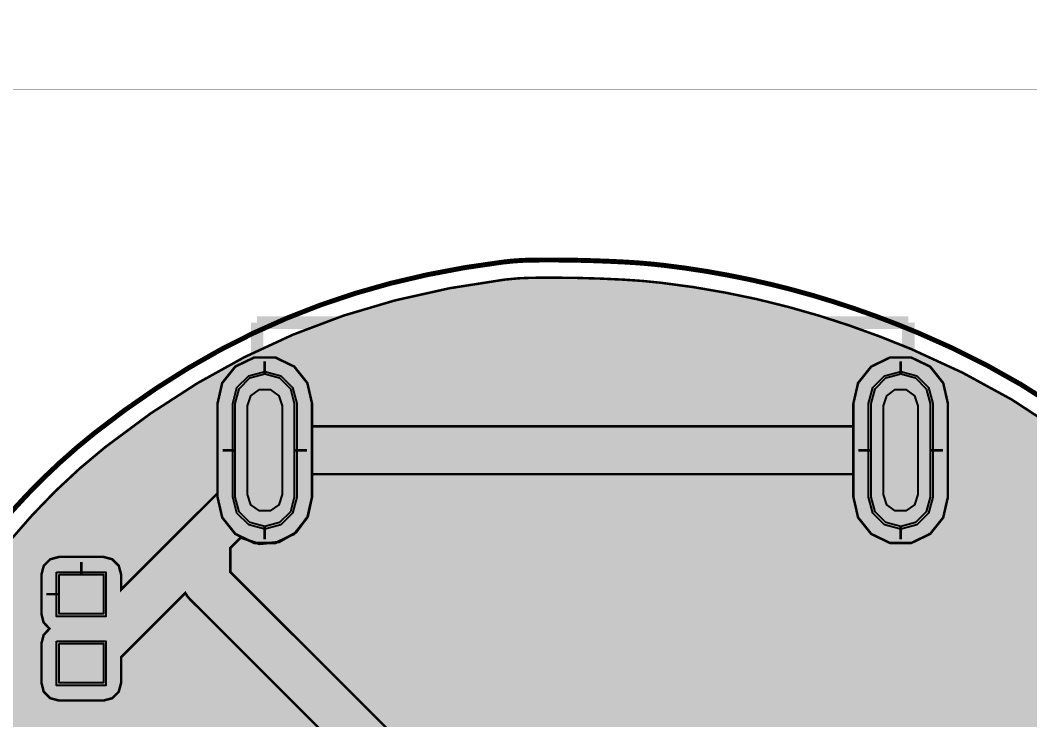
# Model space of a CAD drawing. Header units: millimetres. Extents: x 9 to 89.9, y 1.4 to 74.2.
# Drawn here: x 28.73 to 49.21, y 59.97 to 74.17 of the extents above; entities that cross this region are included whole.
import ezdxf

# ---------------------------------------------------------------- set-up
doc = ezdxf.new("R2010")
doc.units = ezdxf.units.MM
doc.header["$MEASUREMENT"] = 0
for name, color, linetype, true_color in [('Board-Outline-Layer', 7, 'Continuous', 0xff00ff), ('Bottom-Layer', 7, 'Continuous', 0x0000ff), ('Bottom-Paste-Mask-Layer', 7, 'Continuous', 0x800000), ('Bottom-Solder-Mask-Layer', 7, 'Continuous', 0xaa00ff), ('Hole-Layer', 7, 'Continuous', 0x222222), ('Multi-Layer', 7, 'Continuous', 0xc0c0c0), ('Top-Layer', 7, 'Continuous', 0xff0000), ('Top-Paste-Mask-Layer', 7, 'Continuous', 0x808080), ('Top-Silkscreen-Layer', 7, 'Continuous', 0xffcc00), ('Top-Solder-Mask-Layer', 7, 'Continuous', 0x800080)]:
    doc.layers.add(name, color=color, linetype=linetype, true_color=true_color)

msp = doc.modelspace()

# ---------------------------------------------------------------- hatches: boundary and pattern name
at = {"layer": 'Bottom-Layer'}
for points in [[(22.436, 37.928), (23.202, 38.616), (23.985, 39.285), (24.559, 39.771), (25.126, 40.265), (25.503, 40.613), (25.864, 40.977), (26.131, 41.279), (26.378, 41.597), (26.588, 41.914), (26.77, 42.247), (26.865, 42.446), (26.956, 42.647), (27.015, 42.802), (27.059, 42.961), (27.088, 43.125), (27.103, 43.29), (27.11, 43.52), (27.112, 43.75), (27.109, 43.958), (27.102, 44.167), (27.09, 44.326), (27.067, 44.483), (27.035, 44.628), (26.992, 44.77), (26.935, 44.919), (26.871, 45.065), (26.762, 45.282), (26.642, 45.493), (26.521, 45.675), (26.383, 45.845), (26.235, 45.996), (26.073, 46.132), (25.893, 46.258), (25.704, 46.37), (25.466, 46.488), (25.22, 46.587), (24.949, 46.675), (24.674, 46.747), (24.32, 46.823), (23.963, 46.884), (23.442, 46.961), (22.921, 47.031), (21.868, 47.19), (20.823, 47.398), (19.969, 47.623), (19.134, 47.912), (18.405, 48.234), (17.707, 48.617), (17.04, 49.061), (16.412, 49.561), (15.778, 50.194), (15.236, 50.908), (14.733, 51.771), (14.323, 52.683), (14.049, 53.525), (13.869, 54.393), (13.881, 54.888), (14.061, 55.348), (14.159, 55.477), (14.28, 55.584), (14.397, 55.648), (14.526, 55.681), (14.766, 55.696), (15.006, 55.675), (15.46, 55.591), (15.91, 55.49), (16.102, 55.445), (16.295, 55.403), (16.512, 55.358), (16.731, 55.315), (16.943, 55.277), (17.155, 55.24), (17.328, 55.213), (17.502, 55.19), (18.418, 55.141), (19.332, 55.215), (20.297, 55.411), (21.235, 55.707), (22.144, 56.102), (23.006, 56.589), (23.76, 57.138), (24.436, 57.78), (24.66, 58.031), (24.874, 58.289), (25.091, 58.57), (25.299, 58.858), (25.553, 59.228), (25.799, 59.604), (26.148, 60.153), (26.493, 60.706), (27.016, 61.527), (27.559, 62.336), (28.018, 62.973), (28.505, 63.588), (28.959, 64.109), (29.438, 64.606), (29.936, 65.07), (30.458, 65.507), (31.371, 66.185), (32.326, 66.803), (33.277, 67.33), (34.264, 67.787), (35.282, 68.171), (36.325, 68.48), (37.435, 68.728), (38.559, 68.904), (38.836, 68.93), (39.113, 68.941), (39.57, 68.943), (40.026, 68.938), (40.503, 68.924), (40.98, 68.902), (41.359, 68.876), (41.737, 68.838), (42.384, 68.751), (43.028, 68.64), (43.662, 68.509), (44.291, 68.354), (44.92, 68.175), (45.542, 67.974), (46.175, 67.745), (46.8, 67.495), (47.84, 67.016), (48.845, 66.467), (49.71, 65.9), (50.519, 65.256), (51.216, 64.585), (51.844, 63.849), (52.385, 63.069), (52.843, 62.237), (53.385, 60.898), (53.743, 59.5), (53.96, 57.904), (54.016, 56.294), (53.911, 54.678), (53.648, 53.081), (53.244, 51.666), (52.663, 50.315), (52.377, 49.793), (52.058, 49.289), (51.682, 48.763), (51.279, 48.256), (50.792, 47.697), (50.28, 47.16), (49.645, 46.537), (48.995, 45.932), (48.234, 45.228), (47.487, 44.51), (47.032, 44.03), (46.615, 43.516), (46.346, 43.107), (46.132, 42.666), (46.001, 42.231), (45.957, 41.778), (46.038, 41.196), (46.274, 40.657), (46.648, 40.171), (47.114, 39.772), (47.758, 39.395), (48.449, 39.116), (49.343, 38.863), (50.252, 38.67), (50.782, 38.594), (51.316, 38.554), (52.156, 38.526), (52.996, 38.513), (53.858, 38.514), (54.719, 38.531), (55.359, 38.563), (55.997, 38.624), (57.925, 38.895), (59.84, 39.25), (61.623, 39.671), (63.382, 40.186), (64.968, 40.747), (66.519, 41.398), (67.867, 42.076), (69.154, 42.863), (69.926, 43.409), (70.667, 43.998), (71.371, 44.623), (72.04, 45.287), (72.734, 46.052), (73.389, 46.851), (74.127, 47.827), (74.837, 48.823), (75.142, 49.256), (75.457, 49.682), (75.718, 50.013), (75.991, 50.333), (76.212, 50.571), (76.445, 50.797), (76.592, 50.916), (76.753, 51.013), (76.985, 51.099), (77.23, 51.13), (77.466, 51.103), (77.69, 51.019), (77.978, 50.836), (78.229, 50.605), (78.564, 50.21), (78.869, 49.792), (79.351, 49.02), (79.775, 48.215), (80.248, 47.183), (80.681, 46.134), (81.126, 44.926), (81.529, 43.703), (81.922, 42.37), (82.276, 41.027), (82.779, 38.676), (83.128, 36.298), (83.32, 33.902), (83.345, 31.586), (83.202, 29.274), (82.891, 26.979), (82.43, 24.812), (81.806, 22.687), (81.022, 20.616), (80.113, 18.704), (79.042, 16.879), (77.817, 15.153), (77.503, 14.765), (77.175, 14.39), (76.728, 13.907), (76.272, 13.433), (75.804, 12.962), (75.326, 12.5), (74.94, 12.145), (74.541, 11.804), (73.132, 10.724), (71.648, 9.75), (70.097, 8.888), (68.279, 8.021), (66.42, 7.248), (64.523, 6.572), (62.372, 5.92), (60.194, 5.368), (57.993, 4.917), (54.333, 4.352), (50.648, 3.979), (49.863, 3.932), (49.077, 3.908), (47.835, 3.893), (46.593, 3.888), (45.353, 3.893), (44.113, 3.909), (43.348, 3.933), (42.583, 3.981), (39.261, 4.341), (35.967, 4.899), (33.998, 5.349), (32.057, 5.903), (30.147, 6.56), (28.46, 7.249), (26.816, 8.037), (25.222, 8.921), (23.836, 9.819), (22.525, 10.823), (21.296, 11.927), (20.25, 13.032), (19.298, 14.221), (18.464, 15.467), (17.741, 16.781), (17.134, 18.153), (16.648, 19.572), (16.278, 21.05), (16.033, 22.554), (15.99, 22.985), (15.968, 23.418), (15.956, 24.008), (15.957, 24.598), (15.968, 25.185), (15.992, 25.772), (16.023, 26.192), (16.074, 26.611), (16.245, 27.568), (16.473, 28.514), (16.762, 29.459), (17.105, 30.385), (17.512, 31.317), (17.971, 32.224), (18.499, 33.141), (19.073, 34.032), (19.572, 34.736), (20.096, 35.422), (20.625, 36.063), (21.18, 36.681), (21.797, 37.316)], [(34.647, 64.489), (34.647, 66.389), (34.552, 66.805), (34.286, 67.138), (33.902, 67.323), (33.475, 67.323), (33.091, 67.138), (32.825, 66.805), (32.73, 66.389), (32.73, 64.489), (32.825, 64.073), (33.091, 63.74), (33.475, 63.555), (33.902, 63.555), (34.286, 63.74), (34.552, 64.073)], [(47.547, 64.489), (47.547, 66.389), (47.452, 66.805), (47.186, 67.138), (46.802, 67.323), (46.375, 67.323), (45.991, 67.138), (45.725, 66.805), (45.63, 66.389), (45.63, 64.489), (45.725, 64.073), (45.991, 63.74), (46.375, 63.555), (46.802, 63.555), (47.186, 63.74), (47.452, 64.073)], [(33.088, 66.389), (33.169, 66.689), (33.388, 66.909), (33.688, 66.989), (33.988, 66.909), (34.208, 66.689), (34.288, 66.389), (34.288, 64.489), (34.208, 64.189), (33.988, 63.97), (33.688, 63.889), (33.388, 63.97), (33.169, 64.189), (33.088, 64.489)], [(45.989, 66.389), (46.069, 66.689), (46.289, 66.909), (46.589, 66.989), (46.889, 66.909), (47.108, 66.689), (47.189, 66.389), (47.189, 64.489), (47.108, 64.189), (46.889, 63.97), (46.589, 63.889), (46.289, 63.97), (46.069, 64.189), (45.989, 64.489)]]:
    msp.add_hatch(color=256, dxfattribs=at).paths.add_polyline_path(points)
at = {"layer": 'Bottom-Paste-Mask-Layer'}
for points in [[(33.088, 66.389), (33.169, 66.689), (33.388, 66.909), (33.688, 66.989), (33.988, 66.909), (34.208, 66.689), (34.288, 66.389), (34.288, 64.489), (34.208, 64.189), (33.988, 63.97), (33.688, 63.889), (33.388, 63.97), (33.169, 64.189), (33.088, 64.489)], [(45.989, 66.389), (46.069, 66.689), (46.289, 66.909), (46.589, 66.989), (46.889, 66.909), (47.108, 66.689), (47.189, 66.389), (47.189, 64.489), (47.108, 64.189), (46.889, 63.97), (46.589, 63.889), (46.289, 63.97), (46.069, 64.189), (45.989, 64.489)]]:
    msp.add_hatch(color=256, dxfattribs=at).paths.add_polyline_path(points)
at = {"layer": 'Bottom-Solder-Mask-Layer'}
for points in [[(33.038, 66.389), (33.125, 66.715), (33.363, 66.953), (33.688, 67.04), (34.014, 66.953), (34.252, 66.715), (34.339, 66.389), (34.339, 64.489), (34.252, 64.164), (34.014, 63.926), (33.688, 63.838), (33.363, 63.926), (33.125, 64.164), (33.038, 64.489)], [(45.938, 66.389), (46.025, 66.715), (46.263, 66.953), (46.589, 67.04), (46.914, 66.953), (47.152, 66.715), (47.239, 66.389), (47.239, 64.489), (47.152, 64.164), (46.914, 63.926), (46.589, 63.838), (46.263, 63.926), (46.025, 64.164), (45.938, 64.489)]]:
    msp.add_hatch(color=256, dxfattribs=at).paths.add_polyline_path(points)
at = {"layer": 'Hole-Layer'}
for points in [[(33.338, 66.339), (33.405, 66.545), (33.58, 66.672), (33.797, 66.672), (33.972, 66.545), (34.038, 66.339), (34.038, 64.539), (33.972, 64.333), (33.797, 64.206), (33.58, 64.206), (33.405, 64.333), (33.338, 64.539)], [(46.239, 66.339), (46.305, 66.545), (46.48, 66.672), (46.697, 66.672), (46.872, 66.545), (46.939, 66.339), (46.939, 64.539), (46.872, 64.333), (46.697, 64.206), (46.48, 64.206), (46.305, 64.333), (46.239, 64.539)]]:
    msp.add_hatch(color=256, dxfattribs=at).paths.add_polyline_path(points)
at = {"layer": 'Multi-Layer'}
for points in [[(33.088, 66.389), (33.169, 66.689), (33.388, 66.909), (33.688, 66.989), (33.988, 66.909), (34.208, 66.689), (34.288, 66.389), (34.288, 64.489), (34.208, 64.189), (33.988, 63.97), (33.688, 63.889), (33.388, 63.97), (33.169, 64.189), (33.088, 64.489)], [(33.088, 66.389), (33.169, 66.689), (33.388, 66.909), (33.688, 66.989), (33.988, 66.909), (34.208, 66.689), (34.288, 66.389), (34.288, 64.489), (34.208, 64.189), (33.988, 63.97), (33.688, 63.889), (33.388, 63.97), (33.169, 64.189), (33.088, 64.489)], [(33.088, 66.389), (33.169, 66.689), (33.388, 66.909), (33.688, 66.989), (33.988, 66.909), (34.208, 66.689), (34.288, 66.389), (34.288, 64.489), (34.208, 64.189), (33.988, 63.97), (33.688, 63.889), (33.388, 63.97), (33.169, 64.189), (33.088, 64.489)], [(45.989, 66.389), (46.069, 66.689), (46.289, 66.909), (46.589, 66.989), (46.889, 66.909), (47.108, 66.689), (47.189, 66.389), (47.189, 64.489), (47.108, 64.189), (46.889, 63.97), (46.589, 63.889), (46.289, 63.97), (46.069, 64.189), (45.989, 64.489)], [(45.989, 66.389), (46.069, 66.689), (46.289, 66.909), (46.589, 66.989), (46.889, 66.909), (47.108, 66.689), (47.189, 66.389), (47.189, 64.489), (47.108, 64.189), (46.889, 63.97), (46.589, 63.889), (46.289, 63.97), (46.069, 64.189), (45.989, 64.489)], [(45.989, 66.389), (46.069, 66.689), (46.289, 66.909), (46.589, 66.989), (46.889, 66.909), (47.108, 66.689), (47.189, 66.389), (47.189, 64.489), (47.108, 64.189), (46.889, 63.97), (46.589, 63.889), (46.289, 63.97), (46.069, 64.189), (45.989, 64.489)]]:
    msp.add_hatch(color=256, dxfattribs=at).paths.add_polyline_path(points)
at = {"layer": 'Top-Layer'}
for points in [[(22.436, 37.928), (23.202, 38.616), (23.985, 39.285), (24.559, 39.771), (25.126, 40.265), (25.503, 40.613), (25.864, 40.977), (26.131, 41.279), (26.378, 41.597), (26.588, 41.914), (26.77, 42.247), (26.865, 42.446), (26.956, 42.647), (27.015, 42.802), (27.059, 42.961), (27.088, 43.125), (27.103, 43.29), (27.11, 43.52), (27.112, 43.75), (27.109, 43.958), (27.102, 44.167), (27.09, 44.326), (27.067, 44.483), (27.035, 44.628), (26.992, 44.77), (26.935, 44.919), (26.871, 45.065), (26.762, 45.282), (26.642, 45.493), (26.521, 45.675), (26.383, 45.845), (26.235, 45.996), (26.073, 46.132), (25.893, 46.258), (25.704, 46.37), (25.466, 46.488), (25.22, 46.587), (24.949, 46.675), (24.674, 46.747), (24.32, 46.823), (23.963, 46.884), (23.442, 46.961), (22.921, 47.031), (21.868, 47.19), (20.823, 47.398), (19.969, 47.623), (19.134, 47.912), (18.405, 48.234), (17.707, 48.617), (17.04, 49.061), (16.412, 49.561), (15.778, 50.194), (15.236, 50.908), (14.733, 51.771), (14.323, 52.683), (14.049, 53.525), (13.869, 54.393), (13.881, 54.888), (14.061, 55.348), (14.159, 55.477), (14.28, 55.584), (14.397, 55.648), (14.526, 55.681), (14.766, 55.696), (15.006, 55.675), (15.46, 55.591), (15.91, 55.49), (16.102, 55.445), (16.295, 55.403), (16.512, 55.358), (16.731, 55.315), (16.943, 55.277), (17.155, 55.24), (17.328, 55.213), (17.502, 55.19), (18.418, 55.141), (19.332, 55.215), (20.297, 55.411), (21.235, 55.707), (22.144, 56.102), (23.006, 56.589), (23.76, 57.138), (24.436, 57.78), (24.66, 58.031), (24.874, 58.289), (25.091, 58.57), (25.299, 58.858), (25.553, 59.228), (25.799, 59.604), (26.148, 60.153), (26.493, 60.706), (27.016, 61.527), (27.559, 62.336), (28.018, 62.973), (28.505, 63.588), (28.959, 64.109), (29.438, 64.606), (29.936, 65.07), (30.458, 65.507), (31.371, 66.185), (32.326, 66.803), (33.277, 67.33), (34.264, 67.787), (35.282, 68.171), (36.325, 68.48), (37.435, 68.728), (38.559, 68.904), (38.836, 68.93), (39.113, 68.941), (39.57, 68.943), (40.026, 68.938), (40.503, 68.924), (40.98, 68.902), (41.359, 68.876), (41.737, 68.838), (42.384, 68.751), (43.028, 68.64), (43.662, 68.509), (44.291, 68.354), (44.92, 68.175), (45.542, 67.974), (46.175, 67.745), (46.8, 67.495), (47.84, 67.016), (48.845, 66.467), (49.71, 65.9), (50.519, 65.256), (51.216, 64.585), (51.844, 63.849), (52.385, 63.069), (52.843, 62.237), (53.385, 60.898), (53.743, 59.5), (53.96, 57.904), (54.016, 56.294), (53.911, 54.678), (53.648, 53.081), (53.244, 51.666), (52.663, 50.315), (52.377, 49.793), (52.058, 49.289), (51.682, 48.763), (51.279, 48.256), (50.792, 47.697), (50.28, 47.16), (49.645, 46.537), (48.995, 45.932), (48.234, 45.228), (47.487, 44.51), (47.032, 44.03), (46.615, 43.516), (46.346, 43.107), (46.132, 42.666), (46.001, 42.231), (45.957, 41.778), (46.038, 41.196), (46.274, 40.657), (46.648, 40.171), (47.114, 39.772), (47.758, 39.395), (48.449, 39.116), (49.343, 38.863), (50.252, 38.67), (50.782, 38.594), (51.316, 38.554), (52.156, 38.526), (52.996, 38.513), (53.858, 38.514), (54.719, 38.531), (55.359, 38.563), (55.997, 38.624), (57.925, 38.895), (59.84, 39.25), (61.623, 39.671), (63.382, 40.186), (64.968, 40.747), (66.519, 41.398), (67.867, 42.076), (69.154, 42.863), (69.926, 43.409), (70.667, 43.998), (71.371, 44.623), (72.04, 45.287), (72.734, 46.052), (73.389, 46.851), (74.127, 47.827), (74.837, 48.823), (75.142, 49.256), (75.457, 49.682), (75.718, 50.013), (75.991, 50.333), (76.212, 50.571), (76.445, 50.797), (76.592, 50.916), (76.753, 51.013), (76.985, 51.099), (77.23, 51.13), (77.466, 51.103), (77.69, 51.019), (77.978, 50.836), (78.229, 50.605), (78.564, 50.21), (78.869, 49.792), (79.351, 49.02), (79.775, 48.215), (80.248, 47.183), (80.681, 46.134), (81.126, 44.926), (81.529, 43.703), (81.922, 42.37), (82.276, 41.027), (82.779, 38.676), (83.128, 36.298), (83.32, 33.902), (83.345, 31.586), (83.202, 29.274), (82.891, 26.979), (82.43, 24.812), (81.806, 22.687), (81.022, 20.616), (80.113, 18.704), (79.042, 16.879), (77.817, 15.153), (77.503, 14.765), (77.175, 14.39), (76.728, 13.907), (76.272, 13.433), (75.804, 12.962), (75.326, 12.5), (74.94, 12.145), (74.541, 11.804), (73.132, 10.724), (71.648, 9.75), (70.097, 8.888), (68.279, 8.021), (66.42, 7.248), (64.523, 6.572), (62.372, 5.92), (60.194, 5.368), (57.993, 4.917), (54.333, 4.352), (50.648, 3.979), (49.863, 3.932), (49.077, 3.908), (47.835, 3.893), (46.593, 3.888), (45.353, 3.893), (44.113, 3.909), (43.348, 3.933), (42.583, 3.981), (39.261, 4.341), (35.967, 4.899), (33.998, 5.349), (32.057, 5.903), (30.147, 6.56), (28.46, 7.249), (26.816, 8.037), (25.222, 8.921), (23.836, 9.819), (22.525, 10.823), (21.296, 11.927), (20.25, 13.032), (19.298, 14.221), (18.464, 15.467), (17.741, 16.781), (17.134, 18.153), (16.648, 19.572), (16.278, 21.05), (16.033, 22.554), (15.99, 22.985), (15.968, 23.418), (15.956, 24.008), (15.957, 24.598), (15.968, 25.185), (15.992, 25.772), (16.023, 26.192), (16.074, 26.611), (16.245, 27.568), (16.473, 28.514), (16.762, 29.459), (17.105, 30.385), (17.512, 31.317), (17.971, 32.224), (18.499, 33.141), (19.073, 34.032), (19.572, 34.736), (20.096, 35.422), (20.625, 36.063), (21.18, 36.681), (21.797, 37.316)], [(29.52, 33.986), (23.035, 33.986), (22.821, 34.238), (22.535, 34.402), (22.209, 34.459), (20.309, 34.459), (19.893, 34.364), (19.56, 34.099), (19.375, 33.714), (19.375, 33.288), (19.56, 32.904), (19.893, 32.638), (20.309, 32.543), (21.097, 32.543), (21.097, 21.559), (20.309, 21.559), (19.893, 21.464), (19.56, 21.198), (19.375, 20.814), (19.375, 20.388), (19.56, 20.004), (19.893, 19.738), (20.309, 19.643), (22.209, 19.643), (22.556, 19.708), (22.855, 19.893), (23.067, 20.175), (23.163, 20.514), (23.13, 20.865), (30.017, 20.865), (36.337, 14.545), (36.337, 10.612), (35.448, 9.722), (35.157, 10.004), (34.776, 10.14), (34.373, 10.107), (34.019, 9.91), (33.778, 9.585), (33.693, 9.19), (33.693, 7.29), (33.788, 6.874), (34.054, 6.541), (34.438, 6.356), (34.864, 6.356), (35.249, 6.541), (35.514, 6.874), (35.609, 7.29), (35.609, 8.512), (37.165, 10.068), (37.27, 10.225), (37.307, 10.411), (37.307, 14.261), (43.585, 14.261), (43.771, 14.298), (43.928, 14.403), (44.222, 14.697), (44.24, 14.677), (44.258, 14.657), (47.066, 11.849), (47.066, 10.016), (46.814, 9.802), (46.65, 9.515), (46.593, 9.19), (46.593, 7.29), (46.679, 6.895), (46.92, 6.57), (47.273, 6.373), (47.676, 6.34), (48.057, 6.476), (48.348, 6.757), (48.468, 6.637), (48.626, 6.532), (48.811, 6.495), (51.522, 6.495), (51.708, 6.532), (51.865, 6.637), (52.162, 6.934), (52.684, 6.934), (52.925, 7.027), (53.041, 7.257), (57.096, 7.257), (57.282, 7.294), (57.439, 7.399), (60.704, 10.664), (61.081, 10.551), (61.471, 10.6), (61.809, 10.801), (62.038, 11.121), (62.118, 11.506), (62.118, 12.106), (62.062, 12.432), (61.897, 12.718), (61.645, 12.932), (61.645, 14.369), (68.295, 14.369), (68.295, 12.836), (68.332, 12.65), (68.437, 12.493), (68.852, 12.078), (68.852, 11.506), (68.947, 11.09), (69.213, 10.757), (69.597, 10.572), (70.024, 10.572), (70.408, 10.757), (70.674, 11.09), (70.768, 11.506), (70.768, 12.106), (70.688, 12.491), (70.459, 12.811), (70.121, 13.012), (69.731, 13.061), (69.354, 12.949), (69.266, 13.037), (69.266, 14.653), (69.373, 14.76), (69.731, 14.652), (70.102, 14.696), (70.424, 14.886), (70.642, 15.19), (70.718, 15.556), (70.718, 16.456), (70.635, 16.837), (70.399, 17.148), (70.055, 17.331), (69.666, 17.353), (69.303, 17.21), (69.178, 17.39), (68.972, 17.464), (64.786, 21.65), (67.311, 24.175), (68.283, 24.175), (68.463, 24.223), (68.594, 24.354), (68.642, 24.533), (68.642, 24.648), (75.927, 24.648), (75.927, 24.533), (75.975, 24.354), (76.106, 24.223), (76.285, 24.175), (78.285, 24.175), (78.464, 24.223), (78.595, 24.354), (78.643, 24.533), (78.643, 25.733), (78.595, 25.912), (78.464, 26.043), (78.285, 26.091), (76.285, 26.091), (76.106, 26.043), (75.975, 25.912), (75.927, 25.733), (75.927, 25.618), (68.642, 25.618), (68.642, 25.733), (68.55, 25.972), (68.323, 26.089), (68.323, 28.783), (68.286, 28.968), (68.18, 29.126), (67.762, 29.545), (68.688, 30.472), (68.794, 30.629), (68.831, 30.815), (68.831, 35.641), (68.794, 35.826), (68.688, 35.984), (68.069, 36.604), (68.069, 38.855), (68.283, 38.855), (68.463, 38.903), (68.594, 39.034), (68.642, 39.213), (68.642, 39.328), (76.445, 39.328), (76.631, 39.365), (76.788, 39.47), (77.013, 39.695), (78.285, 39.695), (78.464, 39.743), (78.595, 39.874), (78.643, 40.053), (78.643, 41.253), (78.595, 41.432), (78.464, 41.563), (78.285, 41.611), (76.285, 41.611), (76.106, 41.563), (75.975, 41.432), (75.927, 41.253), (75.927, 40.298), (68.642, 40.298), (68.642, 40.413), (68.594, 40.592), (68.463, 40.723), (68.283, 40.771), (66.883, 40.771), (66.704, 40.723), (66.573, 40.592), (66.525, 40.413), (66.525, 39.213), (66.573, 39.034), (66.704, 38.903), (66.883, 38.855), (67.098, 38.855), (67.098, 37.142), (53.359, 37.142), (53.174, 37.105), (53.016, 37), (52.77, 36.754), (52.512, 37.012), (52.512, 37.534), (52.464, 37.713), (52.333, 37.844), (52.154, 37.892), (51.354, 37.892), (51.184, 37.849), (51.054, 37.73), (50.925, 37.849), (50.754, 37.892), (49.954, 37.892), (49.775, 37.844), (49.644, 37.713), (49.596, 37.534), (49.596, 36.839), (41.509, 44.926), (41.352, 45.031), (41.167, 45.067), (41.113, 45.067), (39.985, 46.196), (39.828, 46.301), (39.643, 46.337), (36.448, 46.337), (40.449, 50.339), (40.554, 50.495), (40.59, 50.68), (40.59, 53.1), (40.943, 53.08), (41.255, 53.243), (41.503, 53.243), (41.635, 53.095), (41.826, 53.04), (42.626, 53.04), (42.797, 53.083), (42.926, 53.203), (43.055, 53.083), (43.226, 53.04), (44.026, 53.04), (44.205, 53.088), (44.336, 53.219), (44.384, 53.398), (44.384, 54.298), (44.336, 54.477), (44.205, 54.608), (44.026, 54.656), (43.226, 54.656), (43.055, 54.613), (42.926, 54.494), (42.797, 54.613), (42.626, 54.656), (41.826, 54.656), (41.647, 54.608), (41.516, 54.477), (41.468, 54.298), (41.468, 54.213), (41.255, 54.213), (40.943, 54.377), (40.59, 54.356), (40.59, 54.851), (41.698, 54.851), (41.878, 54.899), (42.009, 55.03), (42.057, 55.209), (42.057, 58.089), (42.009, 58.268), (41.878, 58.399), (41.698, 58.447), (40.579, 58.447), (40.399, 58.399), (40.268, 58.268), (40.22, 58.089), (40.22, 56.414), (40.057, 56.251), (40.057, 58.089), (40.009, 58.268), (39.878, 58.399), (39.698, 58.447), (38.579, 58.447), (38.399, 58.399), (38.268, 58.268), (38.22, 58.089), (38.22, 55.754), (37.557, 56.417), (37.557, 58.089), (37.509, 58.268), (37.378, 58.399), (37.199, 58.447), (37.124, 58.447), (37.124, 58.634), (37.087, 58.819), (36.982, 58.977), (32.991, 62.967), (32.991, 63.455), (33.201, 63.664), (33.58, 63.537), (33.979, 63.576), (34.327, 63.774), (34.563, 64.098), (34.647, 64.489), (34.647, 64.954), (45.63, 64.954), (45.63, 64.489), (45.725, 64.073), (45.991, 63.74), (46.375, 63.555), (46.802, 63.555), (47.186, 63.74), (47.452, 64.073), (47.547, 64.489), (47.547, 66.389), (47.452, 66.805), (47.186, 67.138), (46.802, 67.323), (46.375, 67.323), (45.991, 67.138), (45.725, 66.805), (45.63, 66.389), (45.63, 65.924), (34.647, 65.924), (34.647, 66.389), (34.552, 66.805), (34.286, 67.138), (33.902, 67.323), (33.475, 67.323), (33.091, 67.138), (32.825, 66.805), (32.73, 66.389), (32.73, 64.566), (30.774, 62.61), (30.774, 62.916), (30.726, 63.095), (30.595, 63.226), (30.416, 63.274), (29.516, 63.274), (29.337, 63.226), (29.205, 63.095), (29.158, 62.916), (29.158, 62.116), (29.201, 61.945), (29.32, 61.816), (29.201, 61.686), (29.158, 61.516), (29.158, 60.716), (29.205, 60.536), (29.337, 60.405), (29.516, 60.357), (30.416, 60.357), (30.595, 60.405), (30.726, 60.536), (30.774, 60.716), (30.774, 61.238), (32.077, 62.54), (32.115, 62.479), (32.163, 62.423), (36.139, 58.447), (36.079, 58.447), (35.9, 58.399), (35.768, 58.268), (35.72, 58.089), (35.72, 55.209), (35.768, 55.03), (35.9, 54.899), (36.079, 54.851), (37.199, 54.851), (37.398, 54.911), (37.53, 55.072), (37.778, 54.824), (37.778, 51.64), (37.616, 51.334), (37.631, 50.988), (33.094, 46.451), (32.989, 46.294), (32.952, 46.108), (32.952, 45.036), (32.355, 44.44), (32.251, 44.283), (32.214, 44.098), (32.214, 43.753), (31.888, 43.753), (31.779, 43.955), (31.57, 44.05), (31.57, 44.082), (31.533, 44.267), (31.428, 44.425), (30.639, 45.214), (30.945, 45.214), (31.124, 45.262), (31.255, 45.393), (31.303, 45.572), (31.303, 46.472), (31.227, 46.693), (31.03, 46.82), (31.03, 47.378), (31.233, 47.503), (31.313, 47.728), (31.313, 48.628), (31.265, 48.807), (31.134, 48.938), (30.955, 48.986), (30.155, 48.986), (29.984, 48.943), (29.855, 48.824), (29.725, 48.943), (29.555, 48.986), (28.755, 48.986), (28.576, 48.938), (28.445, 48.807), (28.397, 48.628), (28.397, 47.728), (28.47, 47.511), (28.66, 47.383), (28.66, 46.82), (28.463, 46.693), (28.387, 46.472), (28.387, 45.572), (28.435, 45.393), (28.566, 45.262), (28.745, 45.214), (29.267, 45.214), (30.47, 44.011), (30.329, 43.879), (30.277, 43.693), (30.277, 42.893), (30.32, 42.723), (30.44, 42.593), (30.32, 42.464), (30.277, 42.293), (30.277, 41.493), (30.325, 41.314), (30.456, 41.183), (30.635, 41.135), (31.16, 41.135), (31.399, 40.896), (31.556, 40.792), (31.74, 40.755), (32.954, 40.755), (32.954, 39.327), (32.961, 39.242), (32.984, 39.16), (32.984, 38.572), (33.027, 38.401), (33.146, 38.272), (33.027, 38.143), (32.984, 37.972), (32.984, 37.45)], [(33.088, 66.389), (33.169, 66.689), (33.388, 66.909), (33.688, 66.989), (33.988, 66.909), (34.208, 66.689), (34.288, 66.389), (34.288, 64.489), (34.208, 64.189), (33.988, 63.97), (33.688, 63.889), (33.388, 63.97), (33.169, 64.189), (33.088, 64.489)], [(45.989, 66.389), (46.069, 66.689), (46.289, 66.909), (46.589, 66.989), (46.889, 66.909), (47.108, 66.689), (47.189, 66.389), (47.189, 64.489), (47.108, 64.189), (46.889, 63.97), (46.589, 63.889), (46.289, 63.97), (46.069, 64.189), (45.989, 64.489)], [(29.516, 62.916), (30.416, 62.916), (30.416, 62.116), (29.516, 62.116)], [(29.516, 61.516), (30.416, 61.516), (30.416, 60.716), (29.516, 60.716)]]:
    msp.add_hatch(color=256, dxfattribs=at).paths.add_polyline_path(points)
at = {"layer": 'Top-Paste-Mask-Layer'}
for points in [[(34.288, 64.489), (34.208, 64.189), (33.988, 63.97), (33.688, 63.889), (33.388, 63.97), (33.169, 64.189), (33.088, 64.489), (33.088, 66.389), (33.169, 66.689), (33.388, 66.909), (33.688, 66.989), (33.988, 66.909), (34.208, 66.689), (34.288, 66.389)], [(33.088, 66.389), (33.169, 66.689), (33.388, 66.909), (33.688, 66.989), (33.988, 66.909), (34.208, 66.689), (34.288, 66.389), (34.288, 64.489), (34.208, 64.189), (33.988, 63.97), (33.688, 63.889), (33.388, 63.97), (33.169, 64.189), (33.088, 64.489)], [(34.288, 64.489), (34.208, 64.189), (33.988, 63.97), (33.688, 63.889), (33.388, 63.97), (33.169, 64.189), (33.088, 64.489), (33.088, 66.389), (33.169, 66.689), (33.388, 66.909), (33.688, 66.989), (33.988, 66.909), (34.208, 66.689), (34.288, 66.389)], [(47.189, 64.489), (47.108, 64.189), (46.889, 63.97), (46.589, 63.889), (46.289, 63.97), (46.069, 64.189), (45.989, 64.489), (45.989, 66.389), (46.069, 66.689), (46.289, 66.909), (46.589, 66.989), (46.889, 66.909), (47.108, 66.689), (47.189, 66.389)], [(45.989, 66.389), (46.069, 66.689), (46.289, 66.909), (46.589, 66.989), (46.889, 66.909), (47.108, 66.689), (47.189, 66.389), (47.189, 64.489), (47.108, 64.189), (46.889, 63.97), (46.589, 63.889), (46.289, 63.97), (46.069, 64.189), (45.989, 64.489)], [(47.189, 64.489), (47.108, 64.189), (46.889, 63.97), (46.589, 63.889), (46.289, 63.97), (46.069, 64.189), (45.989, 64.489), (45.989, 66.389), (46.069, 66.689), (46.289, 66.909), (46.589, 66.989), (46.889, 66.909), (47.108, 66.689), (47.189, 66.389)], [(29.516, 62.916), (30.416, 62.916), (30.416, 62.116), (29.516, 62.116)], [(29.516, 61.516), (30.416, 61.516), (30.416, 60.716), (29.516, 60.716)]]:
    msp.add_hatch(color=256, dxfattribs=at).paths.add_polyline_path(points)
at = {"layer": 'Top-Solder-Mask-Layer'}
for points in [[(33.038, 66.389), (33.125, 66.715), (33.363, 66.953), (33.688, 67.04), (34.014, 66.953), (34.252, 66.715), (34.339, 66.389), (34.339, 64.489), (34.252, 64.164), (34.014, 63.926), (33.688, 63.838), (33.363, 63.926), (33.125, 64.164), (33.038, 64.489)], [(45.938, 66.389), (46.025, 66.715), (46.263, 66.953), (46.589, 67.04), (46.914, 66.953), (47.152, 66.715), (47.239, 66.389), (47.239, 64.489), (47.152, 64.164), (46.914, 63.926), (46.589, 63.838), (46.263, 63.926), (46.025, 64.164), (45.938, 64.489)], [(29.465, 62.966), (30.466, 62.966), (30.466, 62.065), (29.465, 62.065)], [(29.465, 61.566), (30.466, 61.566), (30.466, 60.665), (29.465, 60.665)]]:
    msp.add_hatch(color=256, dxfattribs=at).paths.add_polyline_path(points)

# ---------------------------------------------------------------- linework, layer by layer
at = {"layer": 'Board-Outline-Layer', "const_width": 0.1}
for points in [[(38.515, 69.259, 0.032), (36.235, 68.827, 0.036), (34.126, 68.117, 0.036), (32.141, 67.11, 0.032), (30.235, 65.788, 0.027), (29.187, 64.861, 0.026), (28.229, 63.817, 0.022)], [(50.754, 65.526, 0.046), (49.028, 66.775, 0.035), (46.938, 67.825, 0.017), (45.659, 68.312, 0.018), (44.382, 68.7, 0.018), (43.094, 68.992, 0.018), (41.779, 69.194, 0.016), (40.999, 69.26, 0.008), (40.033, 69.296, 0.008), (39.109, 69.3, 0.028), (38.515, 69.259)]]:
    msp.add_lwpolyline(points, format="xyb", dxfattribs=at)
at = {"layer": 'Bottom-Layer'}
for points, const_width in [([(12.7, 2.667), (12.7, 74.168), (89.916, 74.168), (89.916, 2.667)], 0.00508), ([(34.647, 64.489), (34.647, 66.389), (34.552, 66.805), (34.286, 67.138), (33.902, 67.323), (33.475, 67.323), (33.091, 67.138), (32.825, 66.805), (32.73, 66.389), (32.73, 64.489), (32.825, 64.073), (33.091, 63.74), (33.475, 63.555), (33.902, 63.555), (34.286, 63.74), (34.552, 64.073)], 0.0508), ([(47.547, 64.489), (47.547, 66.389), (47.452, 66.805), (47.186, 67.138), (46.802, 67.323), (46.375, 67.323), (45.991, 67.138), (45.725, 66.805), (45.63, 66.389), (45.63, 64.489), (45.725, 64.073), (45.991, 63.74), (46.375, 63.555), (46.802, 63.555), (47.186, 63.74), (47.452, 64.073)], 0.0508)]:
    msp.add_lwpolyline(points, close=True, dxfattribs=dict(at, const_width=const_width))
at = {"layer": 'Bottom-Layer', "const_width": 0.0508}
for points in [[(28.505, 63.588), (28.959, 64.109), (29.438, 64.606), (29.936, 65.07), (30.458, 65.507), (31.371, 66.185), (32.326, 66.803), (33.277, 67.33), (34.264, 67.787), (35.282, 68.171), (36.325, 68.48), (37.435, 68.728), (38.559, 68.904), (38.836, 68.93), (39.113, 68.941), (39.57, 68.943), (40.026, 68.938), (40.503, 68.924), (40.98, 68.902), (41.359, 68.876), (41.737, 68.838), (42.384, 68.751), (43.028, 68.64), (43.662, 68.509), (44.291, 68.354), (44.92, 68.175), (45.542, 67.974), (46.175, 67.745), (46.8, 67.495), (47.84, 67.016), (48.845, 66.467), (49.71, 65.9)], [(33.688, 66.987), (33.688, 67.246)], [(46.589, 66.987), (46.589, 67.246)], [(33.091, 65.439), (32.832, 65.439)], [(34.286, 65.439), (34.545, 65.439)], [(45.991, 65.439), (45.732, 65.439)], [(47.186, 65.439), (47.445, 65.439)], [(33.688, 63.892), (33.688, 63.633)], [(46.589, 63.892), (46.589, 63.633)]]:
    msp.add_lwpolyline(points, dxfattribs=at)
at = {"layer": 'Bottom-Layer'}
for points in [[(33.088, 66.389), (33.169, 66.689), (33.388, 66.909), (33.688, 66.989), (33.988, 66.909), (34.208, 66.689), (34.288, 66.389), (34.288, 64.489), (34.208, 64.189), (33.988, 63.97), (33.688, 63.889), (33.388, 63.97), (33.169, 64.189), (33.088, 64.489)], [(45.989, 66.389), (46.069, 66.689), (46.289, 66.909), (46.589, 66.989), (46.889, 66.909), (47.108, 66.689), (47.189, 66.389), (47.189, 64.489), (47.108, 64.189), (46.889, 63.97), (46.589, 63.889), (46.289, 63.97), (46.069, 64.189), (45.989, 64.489)]]:
    msp.add_lwpolyline(points, close=True, dxfattribs=at)
at = {"layer": 'Bottom-Paste-Mask-Layer'}
for points in [[(33.088, 66.389), (33.169, 66.689), (33.388, 66.909), (33.688, 66.989), (33.988, 66.909), (34.208, 66.689), (34.288, 66.389), (34.288, 64.489), (34.208, 64.189), (33.988, 63.97), (33.688, 63.889), (33.388, 63.97), (33.169, 64.189), (33.088, 64.489)], [(45.989, 66.389), (46.069, 66.689), (46.289, 66.909), (46.589, 66.989), (46.889, 66.909), (47.108, 66.689), (47.189, 66.389), (47.189, 64.489), (47.108, 64.189), (46.889, 63.97), (46.589, 63.889), (46.289, 63.97), (46.069, 64.189), (45.989, 64.489)]]:
    msp.add_lwpolyline(points, close=True, dxfattribs=at)
at = {"layer": 'Bottom-Solder-Mask-Layer'}
for points in [[(33.038, 66.389), (33.125, 66.715), (33.363, 66.953), (33.688, 67.04), (34.014, 66.953), (34.252, 66.715), (34.339, 66.389), (34.339, 64.489), (34.252, 64.164), (34.014, 63.926), (33.688, 63.838), (33.363, 63.926), (33.125, 64.164), (33.038, 64.489)], [(45.938, 66.389), (46.025, 66.715), (46.263, 66.953), (46.589, 67.04), (46.914, 66.953), (47.152, 66.715), (47.239, 66.389), (47.239, 64.489), (47.152, 64.164), (46.914, 63.926), (46.589, 63.838), (46.263, 63.926), (46.025, 64.164), (45.938, 64.489)]]:
    msp.add_lwpolyline(points, close=True, dxfattribs=at)
at = {"layer": 'Hole-Layer'}
for points in [[(33.338, 66.339), (33.405, 66.545), (33.58, 66.672), (33.797, 66.672), (33.972, 66.545), (34.038, 66.339), (34.038, 64.539), (33.972, 64.333), (33.797, 64.206), (33.58, 64.206), (33.405, 64.333), (33.338, 64.539)], [(46.239, 66.339), (46.305, 66.545), (46.48, 66.672), (46.697, 66.672), (46.872, 66.545), (46.939, 66.339), (46.939, 64.539), (46.872, 64.333), (46.697, 64.206), (46.48, 64.206), (46.305, 64.333), (46.239, 64.539)]]:
    msp.add_lwpolyline(points, close=True, dxfattribs=at)
at = {"layer": 'Multi-Layer'}
for points in [[(33.088, 66.389), (33.169, 66.689), (33.388, 66.909), (33.688, 66.989), (33.988, 66.909), (34.208, 66.689), (34.288, 66.389), (34.288, 64.489), (34.208, 64.189), (33.988, 63.97), (33.688, 63.889), (33.388, 63.97), (33.169, 64.189), (33.088, 64.489)], [(33.088, 66.389), (33.169, 66.689), (33.388, 66.909), (33.688, 66.989), (33.988, 66.909), (34.208, 66.689), (34.288, 66.389), (34.288, 64.489), (34.208, 64.189), (33.988, 63.97), (33.688, 63.889), (33.388, 63.97), (33.169, 64.189), (33.088, 64.489)], [(33.088, 66.389), (33.169, 66.689), (33.388, 66.909), (33.688, 66.989), (33.988, 66.909), (34.208, 66.689), (34.288, 66.389), (34.288, 64.489), (34.208, 64.189), (33.988, 63.97), (33.688, 63.889), (33.388, 63.97), (33.169, 64.189), (33.088, 64.489)], [(45.989, 66.389), (46.069, 66.689), (46.289, 66.909), (46.589, 66.989), (46.889, 66.909), (47.108, 66.689), (47.189, 66.389), (47.189, 64.489), (47.108, 64.189), (46.889, 63.97), (46.589, 63.889), (46.289, 63.97), (46.069, 64.189), (45.989, 64.489)], [(45.989, 66.389), (46.069, 66.689), (46.289, 66.909), (46.589, 66.989), (46.889, 66.909), (47.108, 66.689), (47.189, 66.389), (47.189, 64.489), (47.108, 64.189), (46.889, 63.97), (46.589, 63.889), (46.289, 63.97), (46.069, 64.189), (45.989, 64.489)], [(45.989, 66.389), (46.069, 66.689), (46.289, 66.909), (46.589, 66.989), (46.889, 66.909), (47.108, 66.689), (47.189, 66.389), (47.189, 64.489), (47.108, 64.189), (46.889, 63.97), (46.589, 63.889), (46.289, 63.97), (46.069, 64.189), (45.989, 64.489)]]:
    msp.add_lwpolyline(points, close=True, dxfattribs=at)
at = {"layer": 'Top-Layer', "const_width": 0.00508}
msp.add_lwpolyline([(9.017, 1.397), (9.017, 72.771), (86.741, 72.771), (86.741, 1.397)], close=True, dxfattribs=at)
at = {"layer": 'Top-Layer'}
for points, const_width in [([(28.505, 63.588), (28.959, 64.109), (29.438, 64.606), (29.936, 65.07), (30.458, 65.507), (31.371, 66.185), (32.326, 66.803), (33.277, 67.33), (34.264, 67.787), (35.282, 68.171), (36.325, 68.48), (37.435, 68.728), (38.559, 68.904), (38.836, 68.93), (39.113, 68.941), (39.57, 68.943), (40.026, 68.938), (40.503, 68.924), (40.98, 68.902), (41.359, 68.876), (41.737, 68.838), (42.384, 68.751), (43.028, 68.64), (43.662, 68.509), (44.291, 68.354), (44.92, 68.175), (45.542, 67.974), (46.175, 67.745), (46.8, 67.495), (47.84, 67.016), (48.845, 66.467), (49.71, 65.9)], 0.0508), ([(36.982, 58.977), (32.991, 62.967), (32.991, 63.455), (33.201, 63.664), (33.58, 63.537), (33.979, 63.576), (34.327, 63.774), (34.563, 64.098), (34.647, 64.489), (34.647, 64.954), (45.63, 64.954), (45.63, 64.489), (45.725, 64.073), (45.991, 63.74), (46.375, 63.555), (46.802, 63.555), (47.186, 63.74), (47.452, 64.073), (47.547, 64.489), (47.547, 66.389), (47.452, 66.805), (47.186, 67.138), (46.802, 67.323), (46.375, 67.323), (45.991, 67.138), (45.725, 66.805), (45.63, 66.389), (45.63, 65.924), (34.647, 65.924), (34.647, 66.389), (34.552, 66.805), (34.286, 67.138), (33.902, 67.323), (33.475, 67.323), (33.091, 67.138), (32.825, 66.805), (32.73, 66.389), (32.73, 64.566), (30.774, 62.61), (30.774, 62.916), (30.726, 63.095), (30.595, 63.226), (30.416, 63.274), (29.516, 63.274), (29.337, 63.226), (29.205, 63.095), (29.158, 62.916), (29.158, 62.116), (29.201, 61.945), (29.32, 61.816), (29.201, 61.686), (29.158, 61.516), (29.158, 60.716), (29.205, 60.536), (29.337, 60.405), (29.516, 60.357), (30.416, 60.357), (30.595, 60.405), (30.726, 60.536), (30.774, 60.716), (30.774, 61.238), (32.077, 62.54), (32.115, 62.479), (32.163, 62.423), (36.139, 58.447)], 0.0508), ([(33.688, 65.439), (46.589, 65.439)], 0.254), ([(33.688, 64.838), (33.688, 65.439)], 0.254), ([(32.506, 63.656), (33.688, 64.838)], 0.254), ([(29.966, 61.116), (32.506, 63.656)], 0.254), ([(32.506, 62.767), (32.506, 63.656)], 0.254), ([(36.883, 63.405), (33.268, 63.405)], 0.254), ([(43.638, 56.649), (36.883, 63.405)], 0.254), ([(29.966, 62.913), (29.966, 63.172)], 0.0508), ([(32.506, 62.767), (36.639, 58.634)], 0.254), ([(29.518, 62.516), (29.259, 62.516)], 0.0508)]:
    msp.add_lwpolyline(points, dxfattribs=dict(at, const_width=const_width))
for points in [[(33.088, 66.389), (33.169, 66.689), (33.388, 66.909), (33.688, 66.989), (33.988, 66.909), (34.208, 66.689), (34.288, 66.389), (34.288, 64.489), (34.208, 64.189), (33.988, 63.97), (33.688, 63.889), (33.388, 63.97), (33.169, 64.189), (33.088, 64.489)], [(45.989, 66.389), (46.069, 66.689), (46.289, 66.909), (46.589, 66.989), (46.889, 66.909), (47.108, 66.689), (47.189, 66.389), (47.189, 64.489), (47.108, 64.189), (46.889, 63.97), (46.589, 63.889), (46.289, 63.97), (46.069, 64.189), (45.989, 64.489)], [(29.516, 62.916), (30.416, 62.916), (30.416, 62.116), (29.516, 62.116)], [(29.516, 61.516), (30.416, 61.516), (30.416, 60.716), (29.516, 60.716)]]:
    msp.add_lwpolyline(points, close=True, dxfattribs=at)
at = {"layer": 'Top-Paste-Mask-Layer', "const_width": 0.00508}
for points in [[(34.288, 64.489), (34.208, 64.189), (33.988, 63.97), (33.688, 63.889), (33.388, 63.97), (33.169, 64.189), (33.088, 64.489), (33.088, 66.389), (33.169, 66.689), (33.388, 66.909), (33.688, 66.989), (33.988, 66.909), (34.208, 66.689), (34.288, 66.389)], [(34.288, 64.489), (34.208, 64.189), (33.988, 63.97), (33.688, 63.889), (33.388, 63.97), (33.169, 64.189), (33.088, 64.489), (33.088, 66.389), (33.169, 66.689), (33.388, 66.909), (33.688, 66.989), (33.988, 66.909), (34.208, 66.689), (34.288, 66.389)], [(47.189, 64.489), (47.108, 64.189), (46.889, 63.97), (46.589, 63.889), (46.289, 63.97), (46.069, 64.189), (45.989, 64.489), (45.989, 66.389), (46.069, 66.689), (46.289, 66.909), (46.589, 66.989), (46.889, 66.909), (47.108, 66.689), (47.189, 66.389)], [(47.189, 64.489), (47.108, 64.189), (46.889, 63.97), (46.589, 63.889), (46.289, 63.97), (46.069, 64.189), (45.989, 64.489), (45.989, 66.389), (46.069, 66.689), (46.289, 66.909), (46.589, 66.989), (46.889, 66.909), (47.108, 66.689), (47.189, 66.389)]]:
    msp.add_lwpolyline(points, close=True, dxfattribs=at)
at = {"layer": 'Top-Paste-Mask-Layer'}
for points in [[(33.088, 66.389), (33.169, 66.689), (33.388, 66.909), (33.688, 66.989), (33.988, 66.909), (34.208, 66.689), (34.288, 66.389), (34.288, 64.489), (34.208, 64.189), (33.988, 63.97), (33.688, 63.889), (33.388, 63.97), (33.169, 64.189), (33.088, 64.489)], [(45.989, 66.389), (46.069, 66.689), (46.289, 66.909), (46.589, 66.989), (46.889, 66.909), (47.108, 66.689), (47.189, 66.389), (47.189, 64.489), (47.108, 64.189), (46.889, 63.97), (46.589, 63.889), (46.289, 63.97), (46.069, 64.189), (45.989, 64.489)], [(29.516, 62.916), (30.416, 62.916), (30.416, 62.116), (29.516, 62.116)], [(29.516, 61.516), (30.416, 61.516), (30.416, 60.716), (29.516, 60.716)]]:
    msp.add_lwpolyline(points, close=True, dxfattribs=at)
at = {"layer": 'Top-Silkscreen-Layer', "const_width": 0.254}
for points in [[(46.743, 68.029), (33.534, 68.029)], [(33.534, 68.029), (33.534, 67.206)], [(46.743, 68.029), (33.534, 68.029)], [(33.534, 68.029), (33.534, 67.206)], [(46.743, 67.206), (46.743, 68.029)], [(46.743, 67.206), (46.743, 68.029)], [(34.804, 60.409), (35.152, 66.146)], [(34.804, 60.409), (35.152, 66.146)], [(35.152, 66.146), (38.038, 66.141)], [(35.152, 66.146), (38.038, 66.141)], [(38.038, 66.141), (38.533, 60.406)], [(38.038, 66.141), (38.533, 60.406)], [(41.633, 60.34), (41.989, 66.081)], [(41.633, 60.34), (41.989, 66.081)], [(41.989, 66.081), (44.885, 66.081)], [(41.989, 66.081), (44.885, 66.081)], [(44.885, 66.081), (45.367, 60.34)], [(44.885, 66.081), (45.367, 60.34)], [(37.438, 65.628), (35.689, 65.617)], [(37.438, 65.628), (35.689, 65.617)], [(37.514, 64.95), (37.438, 65.628)], [(37.514, 64.95), (37.438, 65.628)], [(35.689, 65.617), (35.215, 60.839)], [(35.689, 65.617), (35.215, 60.839)], [(42.604, 65.475), (42.014, 60.34)], [(42.604, 65.475), (42.014, 60.34)], [(44.354, 65.475), (42.604, 65.475)], [(44.354, 65.475), (42.604, 65.475)], [(44.859, 60.34), (44.354, 65.475)], [(44.859, 60.34), (44.354, 65.475)], [(38.024, 60.41), (37.514, 64.95)], [(38.024, 60.41), (37.514, 64.95)], [(37.56, 63.915), (35.53, 63.915)], [(37.56, 63.915), (35.53, 63.915)], [(44.441, 63.816), (42.412, 63.816)], [(44.441, 63.816), (42.412, 63.816)], [(33.534, 63.672), (33.534, 57.996)], [(33.534, 63.672), (33.534, 57.996)], [(46.743, 57.996), (46.743, 63.672)], [(46.743, 57.996), (46.743, 63.672)], [(29.566, 63.205), (30.366, 63.205)], [(29.566, 63.205), (30.366, 63.205)], [(29.256, 62.096), (29.256, 62.896)], [(29.256, 62.096), (29.256, 62.896)], [(30.676, 62.096), (30.676, 62.896)], [(30.676, 62.096), (30.676, 62.896)], [(37.7, 62.704), (35.44, 62.704)], [(37.7, 62.704), (35.44, 62.704)], [(44.581, 62.606), (42.321, 62.606)], [(44.581, 62.606), (42.321, 62.606)], [(29.256, 61.535), (29.256, 60.735)], [(29.256, 61.535), (29.256, 60.735)], [(30.675, 61.535), (30.675, 60.735)], [(30.675, 61.535), (30.675, 60.735)], [(35.215, 60.839), (35.185, 60.409)], [(35.215, 60.839), (35.185, 60.409)], [(30.365, 60.426), (29.565, 60.426)], [(30.365, 60.426), (29.565, 60.426)], [(35.185, 60.409), (34.804, 60.409)], [(35.185, 60.409), (34.804, 60.409)], [(38.533, 60.406), (38.024, 60.41)], [(38.533, 60.406), (38.024, 60.41)], [(42.014, 60.34), (41.633, 60.34)], [(42.014, 60.34), (41.633, 60.34)], [(45.367, 60.34), (44.859, 60.34)], [(45.367, 60.34), (44.859, 60.34)]]:
    msp.add_lwpolyline(points, dxfattribs=at)
for points in [[(29.256, 62.896, -0.414), (29.566, 63.205)], [(29.256, 62.896, -0.414), (29.566, 63.205)], [(30.366, 63.205, -0.414), (30.676, 62.896)], [(30.366, 63.205, -0.414), (30.676, 62.896)], [(29.565, 60.426, -0.414), (29.256, 60.735)], [(29.565, 60.426, -0.414), (29.256, 60.735)], [(30.675, 60.735, -0.414), (30.365, 60.426)], [(30.675, 60.735, -0.414), (30.365, 60.426)]]:
    msp.add_lwpolyline(points, format="xyb", dxfattribs=at)
at = {"layer": 'Top-Solder-Mask-Layer'}
for points in [[(33.038, 66.389), (33.125, 66.715), (33.363, 66.953), (33.688, 67.04), (34.014, 66.953), (34.252, 66.715), (34.339, 66.389), (34.339, 64.489), (34.252, 64.164), (34.014, 63.926), (33.688, 63.838), (33.363, 63.926), (33.125, 64.164), (33.038, 64.489)], [(45.938, 66.389), (46.025, 66.715), (46.263, 66.953), (46.589, 67.04), (46.914, 66.953), (47.152, 66.715), (47.239, 66.389), (47.239, 64.489), (47.152, 64.164), (46.914, 63.926), (46.589, 63.838), (46.263, 63.926), (46.025, 64.164), (45.938, 64.489)], [(29.465, 62.966), (30.466, 62.966), (30.466, 62.065), (29.465, 62.065)], [(29.465, 61.566), (30.466, 61.566), (30.466, 60.665), (29.465, 60.665)]]:
    msp.add_lwpolyline(points, close=True, dxfattribs=at)

doc.saveas('drawing.dxf')
